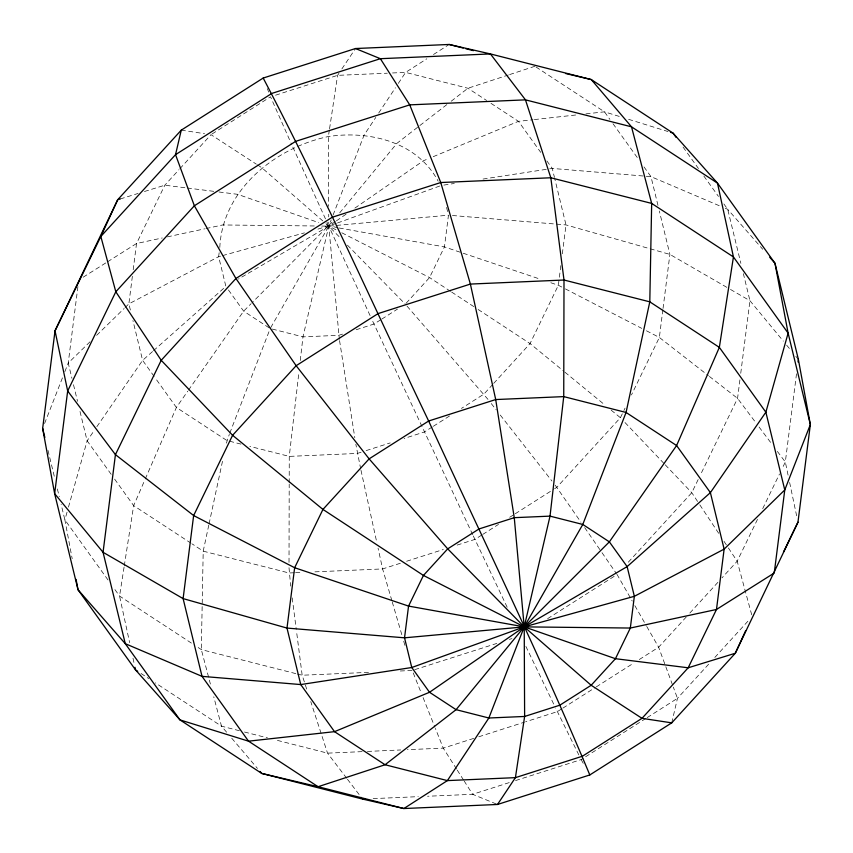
<?xml version="1.0" encoding="UTF-8"?>
<svg xmlns="http://www.w3.org/2000/svg" width="853" height="853" viewBox="0 0 853 853"><rect width="100%" height="100%" fill="white"/><g stroke="black" fill="none" stroke-linecap="round" stroke-linejoin="round"><path stroke-width="0.64" stroke-dasharray="4.26 3.2" d="M289.007 567.682L290.681 586.096M289.018 562.383L289.199 484.216M289.199 482.894L289.263 456.387L298.753 373.646M300.267 360.51L302.975 336.871L328.778 226.13L331.167 219.967M77.922 286.587L68.229 363.058L64.849 371.695M132.364 276.319L128.867 303.871L130.434 310.289M133.196 269.761L136.523 243.521L164.821 185.208L179.023 169.662M219.146 252.723L218.645 256.689L225.874 286.384M219.818 247.434C222.366 189.92 275.21 147.654 328.373 136.544C369.69 130.285 417.202 141.918 438.154 181.177M560.847 265.592L558.352 285.275L530.054 343.578L493.642 383.445M562.34 253.789L566.008 224.925L554.759 178.703M662.866 309.767L659.358 337.457L631.455 394.96M663.037 308.455L669.893 254.397L659.348 211.054M739.914 379.884L737.568 398.362L700.473 474.79M740.745 373.294L749.947 300.714L743.379 273.674M796.51 373.817L785.325 462.017L781.849 469.193M329.354 130.04L328.373 136.544L328.682 206.373M329.557 128.739L337.585 75.352L339.014 73.198M124.058 567.224L119.559 596.055L129.645 642.682M124.261 565.912L133.654 505.626L144.733 480.175M208.782 525.139L203.206 551.166L201.329 649.591L210.403 684.053M209.07 523.838L222.75 460.066M226.376 443.144L229.318 434.39M671.737 722.854L677.463 698.34L709.483 663.282M67.035 512.205L64.881 519.85L72.185 558.694M68.475 507.098L87.134 440.809L93.883 431.021M229.788 433.164L269.729 329.77M333.075 215.041L364.135 134.998L375.778 117.426M44.58 423.514L62.919 376.631M145.266 478.959L176.4 407.457L187.735 391.218M554.61 488.726L556.849 487.298L620.408 417.714L623.319 411.722M623.895 410.528L625.057 408.129M698.159 479.567L691.783 492.703L627.744 562.82M757.485 519.381L737.184 561.221L722.011 577.833M762.71 508.633L779.525 473.969M378.689 113.033L395.419 87.774M398.33 83.381L405.612 72.398L426.809 58.793M341.882 68.912L355.498 48.525M96.879 426.671L142.611 360.361L152.527 351.553M188.492 390.141L243.638 311.142L251.123 303.668M332.137 222.036L252.061 302.74M339.707 212.845L396.912 143.336L418.844 126.319M179.919 168.681L211 134.657L256.295 164.128M406.156 303.199L429.56 277.566L444.445 246.912L448.465 215.18L328.778 226.13L320.813 226.045M492.757 384.415L483.875 394.139L461.42 408.427M686.302 616.932L658.633 647.224L638.598 659.966M689.874 613.019L718.439 581.746M714.825 657.439L749.51 619.459M90.023 341.786L68.229 363.058L71.94 378.348M96.656 335.314L124.133 308.498M125.082 307.57L128.867 303.871L218.645 256.689L221.204 255.975M153.519 350.668L224.883 287.269M419.889 125.508L447.047 104.45M451.226 101.208L467.934 88.254L508.377 74.989M335.304 221.62L328.778 226.13L238.445 279.027M336.391 220.863L346.19 214.103M354.901 208.089L423.472 160.727L428.345 158.711M433.505 54.496L449.126 44.463M212.12 133.942L270.529 96.794L290.436 141.747M380.694 319.779L373.987 324.044L355.104 330.09M381.813 319.075L397.466 309.117M432.215 426.99L424.346 431.991L404.109 438.474M433.335 426.276L450.181 415.571M481.646 535.119L474.918 539.405L455.95 545.472M482.777 534.404L498.493 524.414M509.71 517.281L514.199 514.423M515.329 513.709L553.49 489.441M547.626 618.67L617.071 574.506L632.244 601.056M561.796 708.8L557.35 711.637L525.661 721.777M562.916 708.097L595.191 687.571M596.3 686.868L633.033 663.506M515.543 780.58L581.149 759.596L584.508 757.464M585.627 756.75L646.105 718.29M647.224 717.576L677.463 698.34L673.337 687.123M83.199 277.182L106.529 262.457M107.638 261.754L136.523 243.521L162.241 237.976M433.217 156.685L518.475 121.339L533.029 119.729M336.274 223.422L317.252 229.329M337.521 222.964L441.236 185.485M509.636 74.574L534.916 66.278M275.583 95.184L337.585 75.352L387.294 73.198M342.511 334.12L338.737 335.325L302.975 336.871L270.209 328.544L328.778 226.13L328.757 222.175M361.086 452.229L357.29 453.444L289.263 456.387L249.833 446.364M366.15 450.608L390.184 442.92M400.324 563.268L382.613 568.93L314.043 571.894M406.646 561.242L443.304 549.513M414.761 669.658L496.777 643.429M509.39 639.398L511.917 638.588M473.682 738.399L443.261 748.134L407.35 749.68M478.757 736.779L524.392 722.182M509.23 782.606L472.637 794.303L427.556 796.254M120.252 198.952L138.079 193.46M144.445 191.498L164.821 185.208L185.975 187.863M222.494 255.623L304.446 232.88M167.38 236.867L204.667 228.839M205.957 228.561L222.676 224.957L315.514 225.981M443.848 185.09L454.297 183.48M483.033 179.066L548.34 169.033M549.652 168.841L552.264 168.436L650.978 176.646L720.412 206.202M534.351 119.58L576.681 114.899M585.947 113.875L604.468 111.828L620.973 116.946M392.529 72.963L405.612 72.398L467.934 88.254L486.615 100.483M294.264 572.758L288.996 572.981L203.206 551.166L192.16 543.937M295.586 572.694L300.864 572.47M368.485 672.367L302.175 675.235L297.068 673.934M400.313 670.991L412.244 670.469M362.12 751.642L327.531 753.146L275.156 739.818M367.44 751.418L400.697 749.968M373.188 798.611L418.269 796.659M452.431 215.51L566.008 224.925L669.893 254.397L729.368 288.804M187.297 188.023L213.751 191.328M219.04 191.989L237.55 194.303L318.777 222.644M181.262 130.146L204.528 133.676M337.873 227.762L323.777 224.382M339.174 227.996L444.445 246.912L461.963 252.819M240.93 444.104L226.941 440.543L176.4 407.457L154.894 377.484M295.799 673.614L201.329 649.591L195.806 645.977M239.384 730.722L221.492 726.18L155.363 682.869M244.491 732.023L267.49 737.877M628.597 119.313L667.963 131.533M463.222 253.234L540.823 279.368M550.846 282.748L558.352 285.275L564.228 288.303M496.318 803.995L472.637 794.303L464.245 781.113M725.285 208.271L727.716 209.316L762.721 249.257M335.89 229.756L328.778 226.13L323.777 221.769M341.818 232.784L429.56 277.566L450.544 291.353M565.4 288.911L641.744 328.362M646.435 330.783L659.358 337.457L708.374 375.629M730.509 289.466L749.947 300.714L783.331 341.147M257.403 164.853L261.828 167.732L322.775 220.895M536.015 67.003L604.468 111.828L609.895 119.388M491.008 103.362L518.475 121.339L540.738 152.378M269.1 327.819L243.638 311.142L228.188 289.615M191.061 543.222L133.654 505.626L114.27 478.618M191.381 643.077L119.559 596.055L114.174 588.538M141.033 673.486L148.742 678.54M451.653 292.078L473.735 306.579M478.149 309.49L530.054 343.578L563.94 371.386M709.408 376.44L737.568 398.362L755.875 422.768M564.963 372.228L605.012 405.079M611.164 410.133L620.408 417.714M339.036 236.59L328.778 226.13L326.027 220.106M347.438 245.163L405.292 304.148M624.982 422.523L664.327 463.861M665.244 464.821L691.783 492.703L699.108 503.76M407.03 306.142L487.98 399.375M226.631 732.215L221.492 726.18L213.762 696.816M231.76 738.24L257.446 768.404M786.669 345.188L790.006 349.229M795.849 356.309L798.355 359.337M491.253 403.554L496.179 409.835M500.274 415.07L551.934 481.017M555.218 485.208L580.936 522.185M346.649 778.192L327.531 753.146L310.769 701.624M347.448 779.237L361.779 798.024M759.063 427.012L771.794 443.986M777.371 451.408L785.325 462.017L788.289 476.102M683.05 147.068L698.458 168.531M703.842 176.038L718.471 196.435M723.866 203.942L727.716 209.316L740.873 263.374M612.998 123.706L637.799 158.274M644.004 166.921L650.978 176.646L658.111 205.957M546.89 160.94L552.264 168.436L554.45 177.424M154.126 376.418L142.611 360.361L132.929 320.557M111.167 474.3L87.134 440.809L79.702 410.218M108.011 579.955L64.881 519.85L61.128 504.4M584.7 527.634L601.258 551.614M602.015 552.701L616.314 573.419M699.833 504.859L718.876 533.594M724.005 541.324L727.662 546.848M728.398 547.957L737.184 561.221L752.175 616.538M456.558 769.022L443.261 748.134L435.382 728.409M457.251 770.12L463.552 780.015M634.877 605.673L646.094 625.302M646.755 626.454L658.633 647.224L672.868 685.876M581.149 759.596L584.241 765.077M578.824 754.916L555.634 708.075M525.896 646.435L555.058 706.892M507.172 607.208L473.234 535.823M472.669 534.628L372.313 320.419M370.085 315.589L328.778 226.13L339.355 339.259M325.483 218.901L290.969 142.963M413.225 672.932L421.105 692.657M423.077 697.594L434.891 727.172M267.32 88.595L268.695 92.113M306.675 689.053L302.175 675.235L296.428 630.666M391.879 600.661L382.613 568.93L378.06 548.17M392.241 601.93L401.87 634.931M403.725 641.275L405.207 646.35M446.577 207.439L447.836 212.6M73.497 384.724L77.527 401.294M47.971 450.341L54.859 478.661M57.364 488.961L59.252 496.681M360.702 469.022L355.85 444.264M360.99 470.312L376.93 542.977M133.004 658.228L134.401 664.7M789.633 482.499L796.627 515.798M339.558 340.571L354.816 437.696M292.206 597.889L296.258 629.354M328.725 214.274L328.736 216.907"/><path stroke-width="1.28" d="M42.65 428.451L55.029 330.804L117.703 199.741L181.262 130.146L263.193 78.049L355.498 48.525L449.126 44.463L490.422 53.931L591.278 79.574L673.038 133.111L717.48 183.118L774.972 263.236L798.355 359.337L810.35 424.549L797.971 522.196L735.297 653.259L671.737 722.854L589.807 774.95L497.502 804.475L403.874 808.537L362.578 799.069L261.722 773.426L179.962 719.889L135.52 669.882L78.028 589.764L54.645 493.663L42.65 428.451L44.846 437.461M798.013 361.971L798.355 359.337M181.262 130.146L175.537 154.66L100.825 236.462L55.029 330.804L67.675 390.983L54.645 493.663L103.053 552.286L183.107 598.603L286.992 628.075L404.535 637.82L524.222 626.87L630.324 628.043L716.477 609.479L774.247 573.013L784.771 489.942L810.35 424.549L788.119 333.15L774.972 263.236L769.715 257.243M745.639 630.762L735.297 653.259L688.179 667.792L615.45 658.697L524.222 626.87L423.44 575.434L322.946 509.422L232.592 435.286L161.217 360.297L115.816 291.779L100.825 236.462L117.703 199.741L120.252 198.952M783.48 552.051L797.971 522.196M497.502 804.475L515.415 777.648L524.627 716.456L524.222 626.87L514.263 517.675L495.71 399.556L470.387 284.07L440.756 182.531L409.739 104.866L380.363 58.697L355.498 48.525M362.578 799.069L365.233 798.962M671.737 722.854L642 718.343L591.172 685.268L524.222 626.87L447.708 548.852L369.125 458.861L296.151 365.702L235.929 278.494L194.367 205.776L175.537 154.66L271.851 93.403L380.363 58.697L490.422 53.931L525.469 99.854L550.825 177.765L564.004 280.019L563.737 396.613L550.025 516.129L524.222 626.87L488.865 718.002L447.388 780.602L403.874 808.537L318.084 786.722L261.722 773.426L260.016 771.421M565.656 73.529L591.278 79.574L631.508 126.82L717.48 183.118L733.441 256.945L719.346 347.374L676.6 445.543L609.362 541.858L524.222 626.87L456.088 709.664L385.066 764.746L318.084 786.722L248.532 741.172L179.962 719.889L125.284 643.684L78.028 589.764L76.077 579.4M449.126 44.463L463.211 48.045M465.77 48.696L473.447 50.658M670.501 132.322L673.038 133.111L676.12 137.408M137.728 671.322L135.52 669.882L134.955 667.291M263.193 78.049C322.199 190.411 373.742 306.6 428.654 421.009C482.659 538.829 539.896 655.317 589.807 774.95M651.671 203.409L649.794 301.834L626.059 412.457L582.791 524.456L524.222 626.87L429.528 692.273L334.525 731.661L248.532 741.172L202.022 676.354L183.107 598.603L193.642 515.543L232.592 435.286L296.151 365.702L378.082 313.595L470.387 284.07L564.004 280.019L649.794 301.834L719.346 347.374L765.866 412.191L784.771 489.942L724.133 549.129L634.355 596.311L524.222 626.87L411.764 667.515L300.736 684.564L202.022 676.354L125.284 643.684L103.053 552.286L115.432 454.638L161.217 360.297L235.929 278.494L332.254 217.238L440.756 182.531L550.825 177.765L651.671 203.409L733.441 256.945L788.119 333.15L765.866 412.191L710.389 492.639L627.126 566.616L524.222 626.87L408.555 606.088L294.648 567.725L193.642 515.543L115.432 454.638L67.675 390.983L115.816 291.779L194.367 205.776L295.65 141.363L409.739 104.866L525.469 99.854L631.508 126.82L651.671 203.409M294.648 567.725L286.992 628.075L300.736 684.564L334.525 731.661L385.066 764.746L447.388 780.602L515.415 777.648L582.471 756.206L642 718.343L688.179 667.792L716.477 609.479L724.133 549.129L710.389 492.639L676.6 445.543L626.059 412.457L563.737 396.613L495.71 399.556L428.654 421.009L369.125 458.861L322.946 509.422L294.648 567.725M408.555 606.088L404.535 637.82L411.764 667.515L429.528 692.273L456.088 709.664L488.865 718.002L524.627 716.456L559.877 705.175L591.172 685.268L615.45 658.697L630.324 628.043L634.355 596.311L627.126 566.616L609.362 541.858L582.791 524.456L550.025 516.129L514.263 517.675L479.013 528.956L447.708 548.852L423.44 575.434L408.555 606.088"/></g></svg>
